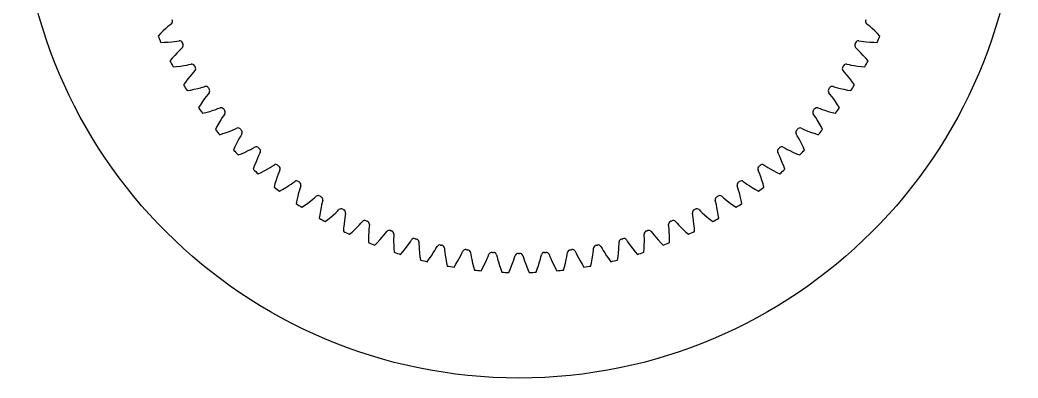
# Model space of a CAD drawing. Extents: x -3282 to 4846, y -1718 to 1845.
# Drawn here: x -49 to 301, y -133.9 to -8.3 of the extents above; entities that cross this region are included whole.
import ezdxf

# ---------------------------------------------------------------- set-up
doc = ezdxf.new("R2010")
doc.units = 0
doc.layers.get('0').update_dxf_attribs({"linetype": 'CONTINUOUS'})
doc.layers.add('OUTLINE', color=7, linetype='CONTINUOUS')

msp = doc.modelspace()

# ---------------------------------------------------------------- linework, layer by layer
at = {"color": 1}
for p, q in [((3.510722, -10.073916), (2.88263, -10.608179)), ((4.10859, -9.586047), (3.510722, -10.073916)), ((248.471163, -10.073917), (247.873298, -9.586051)), ((249.099254, -10.608179), (248.471163, -10.073917)), ((0.260676, -13.075245), (-0.56387, -13.930402)), ((1.232015, -12.116796), (0.260676, -13.075245)), ((2.159367, -11.250647), (1.232015, -12.116796)), ((2.88263, -10.608179), (2.159367, -11.250647)), ((249.822513, -11.250644), (249.099253, -10.608179)), ((250.749892, -12.116818), (249.822513, -11.250644)), ((251.721207, -13.075245), (250.749892, -12.116818)), ((252.545754, -13.930402), (251.721207, -13.075245)), ((0.416494, -16.132336), (1.603729, -16.09179)), ((1.603729, -16.09179), (2.965916, -16.011275)), ((2.965916, -16.011275), (4.230146, -15.901682)), ((4.230146, -15.901682), (5.191546, -15.794088)), ((5.191545, -15.794088), (6.008855, -15.684817)), ((6.008855, -15.684817), (6.771459, -15.566962)), ((245.210419, -15.566962), (245.973028, -15.684817)), ((245.973028, -15.684817), (246.790338, -15.794088)), ((246.790338, -15.794088), (247.751742, -15.901682)), ((247.751742, -15.901682), (249.015936, -16.011272)), ((249.015936, -16.011272), (250.378155, -16.09179)), ((250.378155, -16.09179), (251.56539, -16.132336)), ((5.247874, -20.689914), (4.345759, -21.713786)), ((6.112548, -19.761186), (5.247874, -20.689914)), ((6.789232, -19.069832), (6.112548, -19.761186)), ((7.378526, -18.493057), (6.789232, -19.069832)), ((7.940905, -17.964671), (7.378526, -18.493057)), ((244.603359, -18.493057), (244.040982, -17.964675)), ((245.192651, -19.069832), (244.603359, -18.493057)), ((245.869333, -19.761183), (245.192651, -19.069831)), ((246.734031, -20.689938), (245.869333, -19.761183)), ((247.636124, -21.713786), (246.734031, -20.689938)), ((4.345759, -21.713786), (3.582874, -22.624378)), ((5.895964, -24.629296), (7.249216, -24.453956)), ((7.249216, -24.453956), (8.502722, -24.256442)), ((8.502722, -24.256442), (9.454274, -24.082046)), ((9.454274, -24.082046), (10.26197, -23.916028)), ((10.26197, -23.916028), (11.014496, -23.745264)), ((240.967383, -23.745264), (241.719913, -23.916028)), ((241.719913, -23.916028), (242.52761, -24.082046)), ((242.52761, -24.082046), (243.479166, -24.256442)), ((243.479166, -24.256442), (244.732636, -24.453951)), ((244.732636, -24.453951), (246.08592, -24.629296)), ((248.39901, -22.624378), (247.636124, -21.713786)), ((4.714449, -24.75256), (5.895964, -24.629296)), ((10.649764, -27.975235), (9.851981, -28.962017)), ((11.276573, -27.238361), (10.649764, -27.975235)), ((11.824197, -26.621884), (11.276573, -27.238361)), ((12.348349, -26.055556), (11.824197, -26.621884)), ((240.157687, -26.621885), (239.633538, -26.05556)), ((240.70531, -27.238361), (240.157687, -26.621885)), ((241.332118, -27.975232), (240.70531, -27.238361)), ((242.129923, -28.962043), (241.332118, -27.975232)), ((246.08592, -24.629296), (247.267435, -24.75256)), ((9.023485, -30.046323), (8.325978, -31.007913)), ((9.851981, -28.962017), (9.023485, -30.046323)), ((242.958398, -30.046323), (242.129923, -28.962043)), ((243.655905, -31.007913), (242.958398, -30.046323)), ((9.603251, -33.051977), (10.773289, -32.846595)), ((10.773289, -32.846595), (12.111014, -32.577283)), ((12.111014, -32.577283), (13.347688, -32.29281)), ((13.347688, -32.29281), (14.284758, -32.052462)), ((14.284757, -32.052462), (15.078905, -31.830507)), ((15.078905, -31.830507), (15.817686, -31.607665)), ((16.826078, -34.420796), (16.322791, -35.073971)), ((17.309448, -33.819284), (16.826078, -34.420796)), ((235.155806, -34.420796), (234.672439, -33.819289)), ((235.659092, -35.073971), (235.155806, -34.420796)), ((236.164192, -31.607664), (236.902978, -31.830507)), ((236.902978, -31.830507), (237.697126, -32.052462)), ((237.697126, -32.052462), (238.634199, -32.292811)), ((238.634199, -32.292811), (239.870838, -32.577276)), ((239.870838, -32.577276), (241.208594, -32.846595)), ((241.208594, -32.846595), (242.378632, -33.051977)), ((14.271065, -38.03226), (13.642334, -39.040163)), ((15.021905, -36.892803), (14.271065, -38.03226)), ((15.74891, -35.852774), (15.021905, -36.892803)), ((16.322791, -35.073971), (15.74891, -35.852774)), ((236.232971, -35.852771), (235.659092, -35.073971)), ((236.959997, -36.89283), (236.232971, -35.852771)), ((237.710818, -38.03226), (236.959997, -36.89283)), ((238.339549, -39.040164), (237.710818, -38.03226)), ((15.059082, -40.99015), (16.211944, -40.703651)), ((16.211944, -40.703651), (17.527623, -40.34168)), ((17.527623, -40.34168), (18.741442, -39.971634)), ((18.741442, -39.971634), (19.659462, -39.666505)), ((19.659462, -39.666505), (20.436193, -39.389693)), ((20.436193, -39.389693), (21.157629, -39.11586)), ((22.359799, -41.851796), (21.903301, -42.538488)), ((22.800032, -41.218031), (22.359799, -41.851796)), ((229.622085, -41.851797), (229.181855, -41.218036)), ((230.078582, -42.538488), (229.622085, -41.851797)), ((230.824249, -39.115859), (231.54569, -39.389693)), ((231.54569, -39.389693), (232.322421, -39.666505)), ((232.322421, -39.666505), (233.240446, -39.971635)), ((233.240446, -39.971635), (234.454229, -40.341671)), ((234.454229, -40.341671), (235.76994, -40.703651)), ((235.76994, -40.703651), (236.922801, -40.99015)), ((20.73246, -44.443634), (20.062933, -45.632692)), ((21.385145, -43.355426), (20.73246, -44.443634)), ((21.903301, -42.538488), (21.385145, -43.355426)), ((230.596737, -43.355422), (230.078582, -42.538488)), ((231.24944, -44.443662), (230.596737, -43.355422)), ((231.918951, -45.632692), (231.24944, -44.443662)), ((20.062933, -45.632692), (19.506041, -46.681998)), ((21.055363, -48.528407), (22.185431, -48.162186)), ((22.185431, -48.162186), (23.472655, -47.70932)), ((23.472655, -47.70932), (24.657704, -47.255504)), ((24.657704, -47.255504), (25.552204, -46.88708)), ((25.552203, -46.88708), (26.307732, -46.556761)), ((26.307732, -46.556761), (27.00831, -46.23327)), ((28.3984, -48.878682), (27.990916, -49.595545)), ((28.793352, -48.215752), (28.3984, -48.878682)), ((223.583484, -48.878683), (223.188534, -48.215757)), ((223.990968, -49.595545), (223.583484, -48.878683)), ((224.973569, -46.233268), (225.674151, -46.556761)), ((225.674151, -46.556761), (226.42968, -46.88708)), ((226.42968, -46.88708), (227.324184, -47.255505)), ((227.324184, -47.255505), (228.509198, -47.709309)), ((228.509198, -47.709309), (229.796453, -48.162186)), ((229.796453, -48.162186), (230.926521, -48.528407)), ((232.475842, -46.681998), (231.918951, -45.632692)), ((26.955823, -51.577724), (26.370871, -52.810589)), ((27.531008, -50.446637), (26.955823, -51.577724)), ((27.990916, -49.595545), (27.531008, -50.446637)), ((224.450874, -50.446634), (223.990968, -49.595545)), ((225.026075, -51.577753), (224.450874, -50.446634)), ((225.611012, -52.810589), (225.026075, -51.577753)), ((26.370871, -52.810589), (25.888532, -53.896186)), ((27.562878, -55.630022), (28.664647, -55.185864)), ((28.664647, -55.185864), (29.917146, -54.644308)), ((29.917146, -54.644308), (31.067651, -54.108933)), ((31.067651, -54.108933), (31.934272, -53.679009)), ((31.934272, -53.679009), (32.664918, -53.296792)), ((32.664918, -53.296792), (33.341224, -52.925219)), ((34.912463, -55.467219), (34.555977, -56.210761)), ((35.260208, -54.778354), (34.912463, -55.467219)), ((217.069421, -55.46722), (216.721677, -54.778359)), ((217.425907, -56.210761), (217.069421, -55.46722)), ((218.640655, -52.925217), (219.316965, -53.296792)), ((219.316965, -53.296792), (220.047612, -53.679009)), ((220.047612, -53.679009), (220.914236, -54.108934)), ((220.914236, -54.108934), (222.064708, -54.644295)), ((222.064708, -54.644295), (223.317236, -55.185864)), ((223.317236, -55.185864), (224.419005, -55.630022)), ((226.093351, -53.896186), (225.611012, -52.810589)), ((33.661675, -58.260316), (33.164149, -59.530982)), ((34.156558, -57.091861), (33.661675, -58.260316)), ((34.555977, -56.21076), (34.156558, -57.091861)), ((39.476779, -59.576949), (40.125518, -59.159105)), ((211.856361, -59.159102), (212.505104, -59.576949)), ((217.825324, -57.091857), (217.425907, -56.21076)), ((218.320221, -58.260346), (217.825324, -57.091857)), ((218.817735, -59.530982), (218.320221, -58.260346)), ((33.164149, -59.530982), (32.758712, -60.64758)), ((34.549926, -62.260396), (35.618028, -61.740464)), ((35.618028, -61.740464), (36.829699, -61.112858)), ((36.829699, -61.112858), (37.940055, -60.498532)), ((37.940055, -60.498532), (38.774575, -60.009203)), ((38.774575, -60.009203), (39.476779, -59.576949)), ((41.5665, -62.351906), (41.229517, -63.258723)), ((41.87025, -61.585309), (41.5665, -62.351906)), ((42.169096, -60.873864), (41.87025, -61.585309)), ((210.111634, -61.58531), (209.812789, -60.873869)), ((210.415384, -62.351906), (210.111634, -61.58531)), ((210.752366, -63.258719), (210.415384, -62.351906)), ((212.505104, -59.576949), (213.207309, -60.009203)), ((213.207309, -60.009203), (214.041832, -60.498534)), ((214.041832, -60.498534), (215.152156, -61.112843)), ((215.152156, -61.112843), (216.363856, -61.740464)), ((216.363856, -61.740464), (217.431958, -62.260396)), ((219.223172, -60.64758), (218.817735, -59.530982)), ((40.409669, -65.761129), (40.08311, -66.903289)), ((40.817346, -64.458852), (40.409669, -65.761129)), ((41.229517, -63.258723), (40.817346, -64.458852)), ((44.176636, -67.083456), (45.241434, -66.393171)), ((45.241434, -66.393171), (46.039788, -65.846822)), ((46.039787, -65.846822), (46.710129, -65.366638)), ((46.710129, -65.366638), (47.32814, -64.904557)), ((49.486355, -66.472586), (49.237866, -67.203145)), ((202.744018, -67.203146), (202.49553, -66.472592)), ((204.653739, -64.904554), (205.271754, -65.366637)), ((205.271754, -65.366637), (205.942096, -65.846822)), ((205.942096, -65.846822), (206.740453, -66.393174)), ((206.740453, -66.393174), (207.80522, -67.083439)), ((211.164548, -64.458883), (210.752366, -63.258719)), ((211.572215, -65.761129), (211.164548, -64.458883)), ((211.898774, -66.903289), (211.572215, -65.761129)), ((41.982465, -68.387228), (43.011696, -67.794055)), ((43.011696, -67.794055), (44.176636, -67.083456)), ((48.715424, -68.917177), (48.387974, -70.143135)), ((48.98833, -67.989063), (48.715424, -68.917177)), ((49.237866, -67.203145), (48.98833, -67.989063)), ((202.993554, -67.989063), (202.744018, -67.203146)), ((203.266458, -68.917173), (202.993554, -67.989063)), ((203.593917, -70.143167), (203.266458, -68.917173)), ((207.80522, -67.083439), (208.970187, -67.794055)), ((208.970187, -67.794055), (209.999419, -68.387228)), ((48.072133, -71.470677), (47.826042, -72.632835)), ((48.387974, -70.143135), (48.072133, -71.470677)), ((49.824284, -73.980667), (50.809631, -73.317143)), ((50.809631, -73.317143), (51.922164, -72.527013)), ((51.922164, -72.527013), (52.936217, -71.764134)), ((52.936217, -71.764134), (53.694514, -71.163424)), ((53.694514, -71.163424), (54.329727, -70.637649)), ((54.329727, -70.637649), (54.913999, -70.133584)), ((56.785309, -73.094768), (56.57781, -74.039658)), ((56.979414, -72.293357), (56.785309, -73.094768)), ((57.176337, -71.547244), (56.979414, -72.293357)), ((195.00247, -72.293358), (194.805547, -71.54725)), ((195.196574, -73.094768), (195.00247, -72.293358)), ((195.404073, -74.039654), (195.196574, -73.094767)), ((197.06788, -70.133581), (197.652156, -70.637649)), ((197.652156, -70.637649), (198.28737, -71.163424)), ((198.28737, -71.163424), (199.04567, -71.764136)), ((199.04567, -71.764136), (200.059693, -72.526994)), ((200.059693, -72.526994), (201.172252, -73.317143)), ((201.172252, -73.317143), (202.157599, -73.980667)), ((203.909751, -71.470677), (203.593917, -70.143167)), ((204.155842, -72.632835), (203.909751, -71.470677)), ((56.114209, -76.631811), (55.949786, -77.808305)), ((56.336676, -75.285471), (56.114209, -76.631811)), ((56.57781, -74.039658), (56.336676, -75.285471)), ((60.028548, -77.41701), (60.986915, -76.585251)), ((60.986915, -76.585251), (61.701462, -75.933109)), ((61.701461, -75.933109), (62.298451, -75.364305)), ((62.298451, -75.364305), (62.846138, -74.820711)), ((65.05718, -76.831146), (64.919451, -77.644145)), ((65.201577, -76.073115), (65.05718, -76.831146)), ((186.924704, -76.831147), (186.780307, -76.07312)), ((187.062432, -77.644145), (186.924704, -76.831147)), ((189.135742, -74.820708), (189.683433, -75.364304)), ((189.683433, -75.364304), (190.280422, -75.933109)), ((190.280422, -75.933109), (190.994972, -76.585254)), ((190.994972, -76.585254), (191.953311, -77.416989)), ((195.645213, -75.285503), (195.404073, -74.039654)), ((195.867675, -76.631811), (195.645213, -75.285503)), ((196.032098, -77.808305), (195.867675, -76.631811)), ((58.03718, -79.013463), (58.973842, -78.282821)), ((58.973842, -78.282821), (60.028548, -77.41701)), ((64.624727, -79.860807), (64.496717, -81.219386)), ((64.77837, -78.601208), (64.624727, -79.860807)), ((64.919451, -77.644145), (64.77837, -78.601208)), ((69.354306, -80.833037), (70.021621, -80.132639)), ((70.021621, -80.132639), (70.577478, -79.523577)), ((70.577478, -79.523577), (71.085911, -78.943102)), ((73.522977, -80.028148), (73.431809, -80.794406)), ((178.550075, -80.794406), (178.458907, -80.028153)), ((180.895968, -78.943098), (181.404405, -79.523576)), ((181.404405, -79.523576), (181.960263, -80.132639)), ((181.960263, -80.132639), (182.62758, -80.83304)), ((187.203513, -78.601204), (187.062432, -77.644145)), ((187.35716, -79.860839), (187.203513, -78.601204)), ((187.485166, -81.219386), (187.35716, -79.860839)), ((191.953311, -77.416989), (193.008042, -78.282821)), ((193.008042, -78.282821), (193.944703, -79.013463)), ((64.496717, -81.219386), (64.414763, -82.404483)), ((66.58114, -83.461096), (67.464553, -82.666897)), ((67.464553, -82.666897), (68.456294, -81.729621)), ((68.456294, -81.729621), (69.354306, -80.833037)), ((73.211748, -83.846853), (73.17882, -85.211052)), ((73.277151, -82.579604), (73.211748, -83.846853)), ((73.351128, -81.615031), (73.277151, -82.579604)), ((73.431809, -80.794406), (73.351128, -81.615031)), ((77.997625, -84.486795), (78.614457, -83.741554)), ((78.614457, -83.741554), (79.126474, -83.095201)), ((79.126474, -83.095201), (79.593177, -82.480674)), ((82.099995, -83.393075), (82.0625, -84.163826)), ((169.919383, -84.163827), (169.881889, -83.393081)), ((172.388703, -82.48067), (172.855409, -83.0952)), ((172.855409, -83.0952), (173.367427, -83.741554)), ((173.367427, -83.741554), (173.984261, -84.486798)), ((178.630756, -81.615031), (178.550075, -80.794406)), ((178.704732, -82.5796), (178.630756, -81.615031)), ((178.770137, -83.846885), (178.704732, -82.5796)), ((178.803064, -85.211052), (178.770137, -83.846885)), ((182.62758, -80.83304), (183.525566, -81.729599)), ((183.525566, -81.729599), (184.51733, -82.666897)), ((184.51733, -82.666897), (185.400743, -83.461096)), ((187.567121, -82.404483), (187.485166, -81.219386)), ((73.17882, -85.211052), (73.179733, -86.398979)), ((75.414539, -87.301899), (76.240399, -86.44801)), ((76.240399, -86.44801), (77.164344, -85.443838)), ((77.164344, -85.443838), (77.997625, -84.486795)), ((82.03926, -84.988081), (82.032749, -85.955464)), ((82.032749, -85.955464), (82.055903, -87.224188)), ((82.0625, -84.163826), (82.03926, -84.988081)), ((82.055903, -87.224188), (82.118217, -88.587361)), ((86.874763, -87.528726), (87.438107, -86.742272)), ((87.438107, -86.742272), (87.903789, -86.061777)), ((87.903789, -86.061777), (88.326488, -85.416191)), ((90.890845, -86.151503), (90.907207, -86.922992)), ((90.907207, -86.922992), (90.94152, -87.74686)), ((161.040364, -87.74686), (161.074677, -86.922993)), ((161.074677, -86.922993), (161.091038, -86.151509)), ((163.655392, -85.416187), (164.078094, -86.061776)), ((164.078094, -86.061776), (164.543777, -86.742272)), ((164.543777, -86.742272), (165.107123, -87.528729)), ((169.863666, -88.587361), (169.925979, -87.22422)), ((169.942624, -84.988081), (169.919383, -84.163827)), ((169.925979, -87.22422), (169.949135, -85.95546)), ((169.949135, -85.95546), (169.942624, -84.98808)), ((173.984261, -84.486798), (174.817519, -85.443814)), ((174.817519, -85.443814), (175.741484, -86.44801)), ((175.741484, -86.44801), (176.567345, -87.301899)), ((178.802151, -86.398979), (178.803064, -85.211052)), ((82.118217, -88.587361), (82.201994, -89.772331)), ((84.494341, -90.517159), (85.258625, -89.607741)), ((85.258625, -89.607741), (86.110271, -88.541564)), ((86.110271, -88.541564), (86.874763, -87.528726)), ((90.94152, -87.74686), (91.002506, -88.712341)), ((91.002506, -88.712341), (91.114106, -89.976359)), ((91.114106, -89.976359), (91.271358, -91.331865)), ((95.250493, -91.007708), (95.942471, -89.944009)), ((95.942471, -89.944009), (96.449582, -89.120174)), ((96.449582, -89.120174), (96.866661, -88.408852)), ((96.866661, -88.408852), (97.243297, -87.735353)), ((99.8527, -88.289993), (99.922838, -89.058461)), ((99.922838, -89.058461), (100.014538, -89.877929)), ((100.014538, -89.877929), (100.142724, -90.836804)), ((100.142724, -90.836804), (100.342225, -92.089958)), ((105.156571, -91.720877), (105.60498, -90.863674)), ((105.60498, -90.863675), (105.971423, -90.124991)), ((105.971423, -90.124991), (106.300161, -89.42686)), ((108.941897, -89.798126), (109.06547, -90.55983)), ((109.06547, -90.55983), (109.21411, -91.370905)), ((115.173719, -91.201834), (115.452956, -90.482472)), ((118.114156, -90.668556), (118.290562, -91.419784)), ((124.428715, -91.634134), (124.657092, -90.897045)), ((127.32479, -90.89704), (127.553169, -91.634133)), ((133.691322, -91.419785), (133.867726, -90.668561)), ((136.528925, -90.482467), (136.808164, -91.201833)), ((142.767774, -91.370905), (142.916413, -90.559831)), ((142.916413, -90.559831), (143.039985, -89.798132)), ((145.68172, -89.426855), (146.01046, -90.12499)), ((146.01046, -90.12499), (146.376904, -90.863675)), ((146.376904, -90.863675), (146.825314, -91.72088)), ((151.639653, -92.08999), (151.83916, -90.8368)), ((151.83916, -90.8368), (151.967346, -89.877929)), ((151.967346, -89.877929), (152.059046, -89.058462)), ((152.059046, -89.058462), (152.129183, -88.289999)), ((154.738584, -87.735348), (155.115222, -88.408851)), ((155.115222, -88.408851), (155.532302, -89.120174)), ((155.532302, -89.120174), (156.039415, -89.944012)), ((156.039415, -89.944012), (156.731373, -91.007681)), ((160.710525, -91.331865), (160.867774, -89.976392)), ((160.867774, -89.976392), (160.979378, -88.712337)), ((160.979378, -88.712337), (161.040364, -87.74686)), ((165.107123, -87.528729), (165.871593, -88.541538)), ((165.871593, -88.541538), (166.723259, -89.607741)), ((166.723259, -89.607741), (167.487543, -90.517159)), ((169.77989, -89.772331), (169.863666, -88.587361)), ((91.271358, -91.331865), (91.43759, -92.508104)), ((93.776309, -93.091212), (94.475294, -92.130696)), ((94.475294, -92.130696), (95.250493, -91.007708)), ((100.342225, -92.089958), (100.59365, -93.431193)), ((100.59365, -93.431193), (100.841527, -94.592971)), ((103.215225, -95.011518), (103.845505, -94.004582)), ((103.845505, -94.004582), (104.540479, -92.830255)), ((104.540479, -92.830255), (105.156571, -91.720877)), ((109.21411, -91.370905), (109.408871, -92.318502)), ((109.408871, -92.318502), (109.695303, -93.554687)), ((109.695303, -93.554687), (110.039674, -94.875116)), ((113.323605, -95.220271), (113.93497, -94.000325)), ((113.93497, -94.000325), (114.472175, -92.850673)), ((114.472175, -92.850673), (114.859696, -91.96428)), ((114.859696, -91.96428), (115.173719, -91.201834)), ((118.290562, -91.419784), (118.495417, -92.218514)), ((118.495417, -92.218514), (118.755805, -93.150218)), ((118.755805, -93.150218), (119.12777, -94.363411)), ((119.12777, -94.363411), (119.563412, -95.656601)), ((123.388197, -94.512219), (123.843897, -93.327894)), ((123.843897, -93.327894), (124.168642, -92.416627)), ((124.168642, -92.416628), (124.428715, -91.634134)), ((127.553169, -91.634133), (127.813241, -92.416628)), ((127.813241, -92.416627), (128.137988, -93.327898)), ((128.137988, -93.327898), (128.593675, -94.512189)), ((132.418472, -95.656601), (132.854103, -94.363442)), ((132.854103, -94.363442), (133.22608, -93.150214)), ((133.22608, -93.150214), (133.486467, -92.218514)), ((133.486467, -92.218514), (133.691322, -91.419785)), ((136.808164, -91.201833), (137.122188, -91.96428)), ((137.122188, -91.96428), (137.50971, -92.850677)), ((137.50971, -92.850677), (138.046899, -94.000296)), ((138.046899, -94.000296), (138.658278, -95.220271)), ((141.942209, -94.875116), (142.286573, -93.554719)), ((142.286573, -93.554719), (142.573013, -92.318498)), ((142.573013, -92.318498), (142.767774, -91.370904)), ((146.825314, -91.72088), (147.441388, -92.830227)), ((147.441388, -92.830227), (148.136379, -94.004582)), ((148.136379, -94.004582), (148.766659, -95.011518)), ((151.140357, -94.592971), (151.388234, -93.431193)), ((151.388234, -93.431193), (151.639653, -92.08999)), ((156.731373, -91.007681), (157.506589, -92.130696)), ((157.506589, -92.130696), (158.205574, -93.091212)), ((160.544294, -92.508104), (160.710525, -91.331865)), ((110.039674, -94.875116), (110.367989, -96.016773)), ((112.765101, -96.26872), (113.323605, -95.220271)), ((119.563412, -95.656601), (119.970565, -96.772575)), ((122.379412, -96.856694), (122.86342, -95.77184)), ((122.86342, -95.77184), (123.388197, -94.512219)), ((128.593675, -94.512189), (129.118463, -95.77184)), ((129.118463, -95.77184), (129.602471, -96.856694)), ((132.011319, -96.772575), (132.418472, -95.656601)), ((138.658278, -95.220271), (139.216782, -96.26872)), ((141.613895, -96.016773), (141.942209, -94.875116))]:
    msp.add_line(p, q, dxfattribs=at)
for centre, radius, start, end in [((3.359797, -8.746444), 1.125, 311.727913, 25.2612), ((248.622087, -8.746444), 1.125, 154.738787, 228.272366), ((125.990778, 41.096147), 138, 203.499628, 204.500372), ((125.991106, 41.096147), 138, 335.499628, 336.500372), ((6.894371, -16.685228), 1.125, 22.738787, 96.272366), ((125.990942, 41.096221), 131.25, 205.907943, 206.092057), ((7.135368, -17.179346), 1.125, 315.727913, 29.2612), ((244.846515, -17.179346), 1.125, 150.738787, 224.272366), ((125.990942, 41.096221), 131.25, 333.907943, 334.092057), ((245.087513, -16.685228), 1.125, 83.727913, 157.2612), ((125.990783, 41.096136), 138, 207.499628, 208.500372), ((11.215114, -24.852232), 1.125, 26.738787, 100.272366), ((125.990942, 41.096221), 131.25, 209.907943, 210.092057), ((125.990942, 41.096221), 131.25, 329.907943, 330.092057), ((240.766769, -24.852232), 1.125, 79.727913, 153.2612), ((125.991101, 41.096136), 138, 331.499628, 332.500372), ((11.489993, -25.328335), 1.125, 319.727913, 33.2612), ((240.491891, -25.328336), 1.125, 146.738787, 220.272366), ((125.990789, 41.096125), 138, 211.499628, 212.500372), ((125.991094, 41.096125), 138, 327.499628, 328.500372), ((16.095034, -32.697942), 1.125, 30.738787, 104.272366), ((125.990942, 41.096221), 131.25, 213.907943, 214.092057), ((16.402454, -33.153711), 1.125, 323.727913, 37.2612), ((235.57943, -33.153711), 1.125, 142.738787, 216.272366), ((125.990942, 41.096221), 131.25, 325.907943, 326.092057), ((235.88685, -32.697942), 1.125, 75.727913, 149.2612), ((125.990796, 41.096115), 138, 215.499628, 216.500372), ((21.510355, -40.184134), 1.125, 34.738787, 108.272366), ((125.990942, 41.096221), 131.25, 217.907943, 218.092057), ((21.848819, -40.617348), 1.125, 327.727913, 41.2612), ((230.133064, -40.617349), 1.125, 138.738787, 212.272366), ((125.990942, 41.096221), 131.25, 321.907943, 322.092057), ((230.471528, -40.184134), 1.125, 71.727913, 145.2612), ((125.991087, 41.096115), 138, 323.499628, 324.500372), ((125.990804, 41.096105), 138, 219.499628, 220.500372), ((27.434696, -47.274336), 1.125, 38.738787, 112.272366), ((125.990942, 41.096221), 131.25, 221.907943, 222.092057), ((27.802555, -47.682885), 1.125, 331.727913, 45.2612), ((224.179329, -47.682886), 1.125, 134.738787, 208.272366), ((125.990942, 41.096221), 131.25, 317.907943, 318.092057), ((224.547188, -47.274337), 1.125, 67.727913, 141.2612), ((125.99108, 41.096105), 138, 319.499628, 320.500372), ((125.990812, 41.096096), 138, 223.499628, 224.500372), ((33.839192, -53.934006), 1.125, 42.738787, 116.272366), ((125.990942, 41.096221), 131.25, 225.907943, 226.092057), ((34.234654, -54.3159), 1.125, 335.727913, 49.2612), ((217.747229, -54.3159), 1.125, 130.738787, 204.272366), ((125.990942, 41.096221), 131.25, 313.907943, 314.092057), ((218.142691, -53.934007), 1.125, 63.727913, 137.2612), ((125.991071, 41.096096), 138, 315.499628, 316.500372), ((40.692643, -60.130699), 1.125, 46.738787, 120.272366), ((125.990942, 41.096221), 131.25, 229.907943, 230.092057), ((125.990942, 41.096221), 131.25, 309.907943, 310.092057), ((211.289241, -60.130699), 1.125, 59.727913, 133.2612), ((125.990822, 41.096087), 138, 227.499628, 228.500372), ((41.113781, -60.484076), 1.125, 339.727913, 53.2612), ((210.868102, -60.484076), 1.125, 126.738787, 200.272366), ((125.991062, 41.096087), 138, 311.499628, 312.500372), ((47.961658, -65.834224), 1.125, 50.738787, 124.272366), ((125.990942, 41.096221), 131.25, 233.907943, 234.092057), ((48.406421, -66.157363), 1.125, 343.727913, 57.2612), ((203.575463, -66.157363), 1.125, 122.738787, 196.272366), ((125.990942, 41.096221), 131.25, 305.907943, 306.092057), ((204.020225, -65.834224), 1.125, 55.727913, 129.2612), ((125.990831, 41.096079), 138, 231.499628, 232.500372), ((55.610824, -71.016794), 1.125, 54.738787, 128.272366), ((196.371059, -71.016794), 1.125, 51.727913, 125.2612), ((125.991053, 41.096079), 138, 307.499628, 308.500372), ((125.990841, 41.096071), 138, 235.499628, 236.500372), ((125.990942, 41.096221), 131.25, 237.907943, 238.092057), ((56.077044, -71.308121), 1.125, 347.727913, 61.2612), ((195.904839, -71.308121), 1.125, 118.738787, 192.272366), ((125.990942, 41.096221), 131.25, 301.907943, 302.092057), ((125.991042, 41.096071), 138, 303.499628, 304.500372), ((63.602875, -75.653161), 1.125, 58.738787, 132.272366), ((125.990942, 41.096221), 131.25, 241.907943, 242.092057), ((64.088282, -75.911256), 1.125, 351.727913, 65.2612), ((187.893602, -75.911257), 1.125, 114.738787, 188.272366), ((125.990942, 41.096221), 131.25, 297.907943, 298.092057), ((188.379008, -75.653161), 1.125, 47.727913, 121.2612), ((125.990852, 41.096065), 138, 239.499628, 240.500372), ((71.898875, -79.720737), 1.125, 62.738787, 136.272366), ((125.990942, 41.096221), 131.25, 245.907943, 246.092057), ((72.401102, -79.944343), 1.125, 355.727913, 69.2612), ((179.580781, -79.944343), 1.125, 110.738787, 184.272366), ((125.990942, 41.096221), 131.25, 293.907943, 294.092057), ((180.083009, -79.720737), 1.125, 43.727913, 117.2612), ((125.991032, 41.096065), 138, 299.499628, 300.500372), ((125.990863, 41.096059), 138, 243.499628, 244.500372), ((80.458405, -83.199705), 1.125, 66.738787, 140.272366), ((125.990942, 41.096221), 131.25, 249.907943, 250.092057), ((80.975008, -83.387733), 1.125, 359.727913, 73.2612), ((171.006876, -83.387733), 1.125, 106.738787, 180.272366), ((125.990942, 41.096221), 131.25, 289.907943, 290.092057), ((171.523478, -83.199705), 1.125, 39.727913, 113.2612), ((125.991021, 41.096059), 138, 295.499628, 296.500372), ((125.990874, 41.096054), 138, 247.499628, 248.500372), ((89.239765, -86.073115), 1.125, 70.738787, 144.272366), ((125.990942, 41.096221), 131.25, 253.907943, 254.092057), ((89.768226, -86.224649), 1.125, 3.727913, 77.2612), ((98.200174, -88.32697), 1.125, 74.738787, 148.272366), ((125.990942, 41.096221), 131.25, 257.907943, 258.092057), ((98.737917, -88.441271), 1.125, 7.727913, 81.2612), ((153.243966, -88.441271), 1.125, 98.738787, 172.272366), ((125.990942, 41.096221), 131.25, 281.907943, 282.092057), ((153.781709, -88.32697), 1.125, 31.727913, 105.2612), ((162.213658, -86.224649), 1.125, 102.738787, 176.272366), ((125.990942, 41.096221), 131.25, 285.907943, 286.092057), ((162.742118, -86.073116), 1.125, 35.727913, 109.2612), ((125.991009, 41.096054), 138, 291.499628, 292.500372), ((125.990886, 41.09605), 138, 251.499628, 252.500372), ((107.295976, -89.950287), 1.125, 78.738787, 152.272366), ((125.990942, 41.096221), 131.25, 261.907943, 262.092057), ((107.840383, -90.026799), 1.125, 11.727913, 85.2612), ((116.482859, -90.93516), 1.125, 82.738787, 156.272366), ((125.990942, 41.096221), 131.25, 265.907943, 266.092057), ((117.031276, -90.973509), 1.125, 15.727913, 89.2612), ((125.716063, -91.276788), 1.125, 86.738787, 160.272366), ((125.990942, 41.096221), 131.25, 269.907943, 270.092057), ((126.26582, -91.276788), 1.125, 19.727913, 93.2612), ((134.950607, -90.973509), 1.125, 90.738787, 164.272366), ((125.990942, 41.096221), 131.25, 273.907943, 274.092057), ((135.499025, -90.93516), 1.125, 23.727913, 97.2612), ((144.1415, -90.026799), 1.125, 94.738787, 168.272366), ((125.990942, 41.096221), 131.25, 277.907943, 278.092057), ((144.685907, -89.950287), 1.125, 27.727913, 101.2612), ((125.990997, 41.09605), 138, 287.499628, 288.500372), ((125.990898, 41.096046), 138, 255.499628, 256.500372), ((125.990985, 41.096046), 138, 283.499628, 284.500372), ((125.990911, 41.096043), 138, 259.499628, 260.500372), ((125.990923, 41.096042), 138, 263.499628, 264.500372), ((125.990936, 41.096041), 138, 267.499628, 268.500372), ((125.990948, 41.096041), 138, 271.499628, 272.500372), ((125.990961, 41.096042), 138, 275.499628, 276.500372), ((125.990973, 41.096043), 138, 279.499628, 280.500372)]:
    msp.add_arc(centre, radius, start, end, dxfattribs=at)
at = {"layer": 'OUTLINE'}
msp.add_circle((125.990942, 41.096221), 175, dxfattribs=at)

doc.saveas('drawing.dxf')
